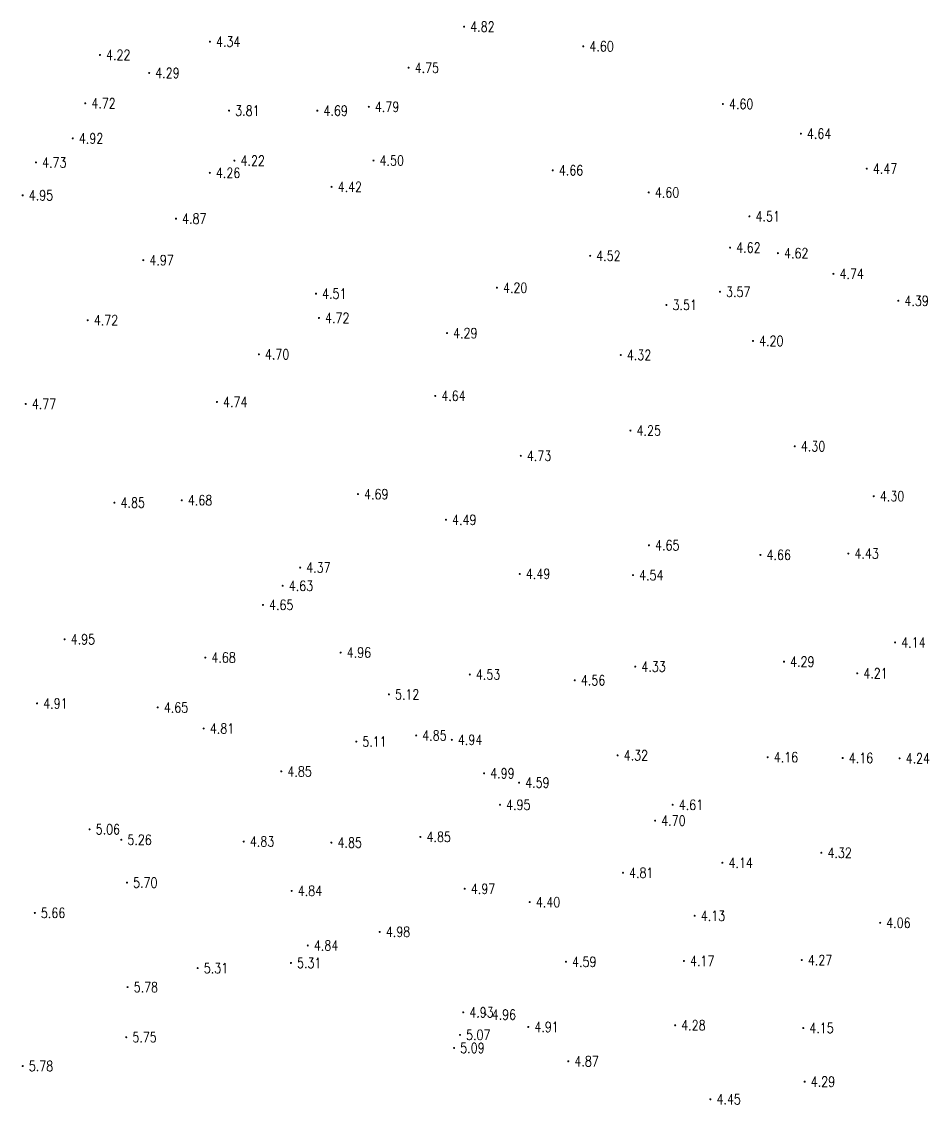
# Model space of a CAD drawing. Extents: x 476861 to 479475, y 2367369 to 2370541.
# Drawn here: x 478119 to 478208.4, y 2369030.4 to 2369137 of the extents above; entities that cross this region are included whole.
import ezdxf
from ezdxf.enums import TextEntityAlignment as Align

# ---------------------------------------------------------------- set-up
doc = ezdxf.new("R2010")
doc.units = 0
doc.header["$LTSCALE"] = 0.5
doc.layers.get('0').update_dxf_attribs({"linetype": 'CONTINUOUS'})
doc.layers.add('GCD', color=1, linetype='CONTINUOUS')
doc.styles.add('HZ', font='rs.shx', dxfattribs={"width": 0.8, "bigfont": 'hztxt.shx'})

# ---------------------------------------------------------------- blocks, each defined once
blk = doc.blocks.new('GC200')
at = {"linetype": 'Continuous', "const_width": 0.2, "flags": 128}
blk.add_lwpolyline([(-0.1, 0, 1), (0.1, 0, 1)], format="xyb", close=True, dxfattribs=at)

msp = doc.modelspace()

# ---------------------------------------------------------------- block references
at = {"layer": 'GCD', "linetype": 'Continuous'}
ref = msp.add_blockref('GC200', (478162.583, 2369136.457, 4.823), dxfattribs=dict(at, xscale=0.5, yscale=0.5, zscale=0.5))
ref.add_attrib('height', '4.82', dxfattribs={"linetype": 'Continuous', "height": 1, "style": 'HZ', "width": 0.8}).set_placement((478163.183, 2369136.457, 4.823), align=Align.MIDDLE_LEFT)
ref = msp.add_blockref('GC200', (478137.566, 2369134.98, 4.342), dxfattribs=dict(at, xscale=0.5, yscale=0.5, zscale=0.5))
ref.add_attrib('height', '4.34', dxfattribs={"linetype": 'Continuous', "height": 1, "style": 'HZ', "width": 0.8}).set_placement((478138.166, 2369134.98, 4.342), align=Align.MIDDLE_LEFT)
ref = msp.add_blockref('GC200', (478126.746, 2369133.681, 4.22), dxfattribs=dict(at, xscale=0.5, yscale=0.5, zscale=0.5))
ref.add_attrib('height', '4.22', dxfattribs={"linetype": 'Continuous', "height": 1, "style": 'HZ', "width": 0.8}).set_placement((478127.346, 2369133.681, 4.22), align=Align.MIDDLE_LEFT)
ref = msp.add_blockref('GC200', (478174.304, 2369134.528, 4.603), dxfattribs=dict(at, xscale=0.5, yscale=0.5, zscale=0.5))
ref.add_attrib('height', '4.60', dxfattribs={"linetype": 'Continuous', "height": 1, "style": 'HZ', "width": 0.8}).set_placement((478174.904, 2369134.528, 4.603), align=Align.MIDDLE_LEFT)
ref = msp.add_blockref('GC200', (478131.59, 2369131.908, 4.292), dxfattribs=dict(at, xscale=0.5, yscale=0.5, zscale=0.5))
ref.add_attrib('height', '4.29', dxfattribs={"linetype": 'Continuous', "height": 1, "style": 'HZ', "width": 0.8}).set_placement((478132.19, 2369131.908, 4.292), align=Align.MIDDLE_LEFT)
ref = msp.add_blockref('GC200', (478157.111, 2369132.418, 4.753), dxfattribs=dict(at, xscale=0.5, yscale=0.5, zscale=0.5))
ref.add_attrib('height', '4.75', dxfattribs={"linetype": 'Continuous', "height": 1, "style": 'HZ', "width": 0.8}).set_placement((478157.711, 2369132.418, 4.753), align=Align.MIDDLE_LEFT)
ref = msp.add_blockref('GC200', (478125.298, 2369128.919, 4.723), dxfattribs=dict(at, xscale=0.5, yscale=0.5, zscale=0.5))
ref.add_attrib('height', '4.72', dxfattribs={"linetype": 'Continuous', "height": 1, "style": 'HZ', "width": 0.8}).set_placement((478125.898, 2369128.919, 4.723), align=Align.MIDDLE_LEFT)
ref = msp.add_blockref('GC200', (478153.204, 2369128.574, 4.791), dxfattribs=dict(at, xscale=0.5, yscale=0.5, zscale=0.5))
ref.add_attrib('height', '4.79', dxfattribs={"linetype": 'Continuous', "height": 1, "style": 'HZ', "width": 0.8}).set_placement((478153.804, 2369128.574, 4.791), align=Align.MIDDLE_LEFT)
ref = msp.add_blockref('GC200', (478188.041, 2369128.85, 4.599), dxfattribs=dict(at, xscale=0.5, yscale=0.5, zscale=0.5))
ref.add_attrib('height', '4.60', dxfattribs={"linetype": 'Continuous', "height": 1, "style": 'HZ', "width": 0.8}).set_placement((478188.641, 2369128.85, 4.599), align=Align.MIDDLE_LEFT)
ref = msp.add_blockref('GC200', (478139.452, 2369128.198, 3.81), dxfattribs=dict(at, xscale=0.5, yscale=0.5, zscale=0.5))
ref.add_attrib('height', '3.81', dxfattribs={"linetype": 'Continuous', "height": 1, "style": 'HZ', "width": 0.8}).set_placement((478140.052, 2369128.198, 3.81), align=Align.MIDDLE_LEFT)
ref = msp.add_blockref('GC200', (478148.14, 2369128.193, 4.69), dxfattribs=dict(at, xscale=0.5, yscale=0.5, zscale=0.5))
ref.add_attrib('height', '4.69', dxfattribs={"linetype": 'Continuous', "height": 1, "style": 'HZ', "width": 0.8}).set_placement((478148.74, 2369128.193, 4.69), align=Align.MIDDLE_LEFT)
ref = msp.add_blockref('GC200', (478124.076, 2369125.462, 4.92), dxfattribs=dict(at, xscale=0.5, yscale=0.5, zscale=0.5))
ref.add_attrib('height', '4.92', dxfattribs={"linetype": 'Continuous', "height": 1, "style": 'HZ', "width": 0.8}).set_placement((478124.676, 2369125.462, 4.92), align=Align.MIDDLE_LEFT)
ref = msp.add_blockref('GC200', (478195.712, 2369125.929, 4.64), dxfattribs=dict(at, xscale=0.5, yscale=0.5, zscale=0.5))
ref.add_attrib('height', '4.64', dxfattribs={"linetype": 'Continuous', "height": 1, "style": 'HZ', "width": 0.8}).set_placement((478196.312, 2369125.929, 4.64), align=Align.MIDDLE_LEFT)
ref = msp.add_blockref('GC200', (478120.452, 2369123.095, 4.731), dxfattribs=dict(at, xscale=0.5, yscale=0.5, zscale=0.5))
ref.add_attrib('height', '4.73', dxfattribs={"linetype": 'Continuous', "height": 1, "style": 'HZ', "width": 0.8}).set_placement((478121.052, 2369123.095, 4.731), align=Align.MIDDLE_LEFT)
ref = msp.add_blockref('GC200', (478139.978, 2369123.275, 4.222), dxfattribs=dict(at, xscale=0.5, yscale=0.5, zscale=0.5))
ref.add_attrib('height', '4.22', dxfattribs={"linetype": 'Continuous', "height": 1, "style": 'HZ', "width": 0.8}).set_placement((478140.578, 2369123.275, 4.222), align=Align.MIDDLE_LEFT)
ref = msp.add_blockref('GC200', (478153.662, 2369123.285, 4.5), dxfattribs=dict(at, xscale=0.5, yscale=0.5, zscale=0.5))
ref.add_attrib('height', '4.50', dxfattribs={"linetype": 'Continuous', "height": 1, "style": 'HZ', "width": 0.8}).set_placement((478154.262, 2369123.285, 4.5), align=Align.MIDDLE_LEFT)
ref = msp.add_blockref('GC200', (478137.559, 2369122.073, 4.256), dxfattribs=dict(at, xscale=0.5, yscale=0.5, zscale=0.5))
ref.add_attrib('height', '4.26', dxfattribs={"linetype": 'Continuous', "height": 1, "style": 'HZ', "width": 0.8}).set_placement((478138.159, 2369122.073, 4.256), align=Align.MIDDLE_LEFT)
ref = msp.add_blockref('GC200', (478171.298, 2369122.319, 4.657), dxfattribs=dict(at, xscale=0.5, yscale=0.5, zscale=0.5))
ref.add_attrib('height', '4.66', dxfattribs={"linetype": 'Continuous', "height": 1, "style": 'HZ', "width": 0.8}).set_placement((478171.898, 2369122.319, 4.657), align=Align.MIDDLE_LEFT)
ref = msp.add_blockref('GC200', (478202.204, 2369122.478, 4.465), dxfattribs=dict(at, xscale=0.5, yscale=0.5, zscale=0.5))
ref.add_attrib('height', '4.47', dxfattribs={"linetype": 'Continuous', "height": 1, "style": 'HZ', "width": 0.8}).set_placement((478202.804, 2369122.478, 4.465), align=Align.MIDDLE_LEFT)
ref = msp.add_blockref('GC200', (478119.145, 2369119.857, 4.95), dxfattribs=dict(at, xscale=0.5, yscale=0.5, zscale=0.5))
ref.add_attrib('height', '4.95', dxfattribs={"linetype": 'Continuous', "height": 1, "style": 'HZ', "width": 0.8}).set_placement((478119.745, 2369119.857, 4.95), align=Align.MIDDLE_LEFT)
ref = msp.add_blockref('GC200', (478149.535, 2369120.693, 4.42), dxfattribs=dict(at, xscale=0.5, yscale=0.5, zscale=0.5))
ref.add_attrib('height', '4.42', dxfattribs={"linetype": 'Continuous', "height": 1, "style": 'HZ', "width": 0.8}).set_placement((478150.135, 2369120.693, 4.42), align=Align.MIDDLE_LEFT)
ref = msp.add_blockref('GC200', (478180.748, 2369120.139, 4.599), dxfattribs=dict(at, xscale=0.5, yscale=0.5, zscale=0.5))
ref.add_attrib('height', '4.60', dxfattribs={"linetype": 'Continuous', "height": 1, "style": 'HZ', "width": 0.8}).set_placement((478181.348, 2369120.139, 4.599), align=Align.MIDDLE_LEFT)
ref = msp.add_blockref('GC200', (478190.658, 2369117.783, 4.511), dxfattribs=dict(at, xscale=0.5, yscale=0.5, zscale=0.5))
ref.add_attrib('height', '4.51', dxfattribs={"linetype": 'Continuous', "height": 1, "style": 'HZ', "width": 0.8}).set_placement((478191.258, 2369117.783, 4.511), align=Align.MIDDLE_LEFT)
ref = msp.add_blockref('GC200', (478134.23, 2369117.561, 4.874), dxfattribs=dict(at, xscale=0.5, yscale=0.5, zscale=0.5))
ref.add_attrib('height', '4.87', dxfattribs={"linetype": 'Continuous', "height": 1, "style": 'HZ', "width": 0.8}).set_placement((478134.83, 2369117.561, 4.874), align=Align.MIDDLE_LEFT)
ref = msp.add_blockref('GC200', (478188.752, 2369114.711, 4.619), dxfattribs=dict(at, xscale=0.5, yscale=0.5, zscale=0.5))
ref.add_attrib('height', '4.62', dxfattribs={"linetype": 'Continuous', "height": 1, "style": 'HZ', "width": 0.8}).set_placement((478189.352, 2369114.711, 4.619), align=Align.MIDDLE_LEFT)
ref = msp.add_blockref('GC200', (478131.009, 2369113.474, 4.972), dxfattribs=dict(at, xscale=0.5, yscale=0.5, zscale=0.5))
ref.add_attrib('height', '4.97', dxfattribs={"linetype": 'Continuous', "height": 1, "style": 'HZ', "width": 0.8}).set_placement((478131.609, 2369113.474, 4.972), align=Align.MIDDLE_LEFT)
ref = msp.add_blockref('GC200', (478174.982, 2369113.904, 4.519), dxfattribs=dict(at, xscale=0.5, yscale=0.5, zscale=0.5))
ref.add_attrib('height', '4.52', dxfattribs={"linetype": 'Continuous', "height": 1, "style": 'HZ', "width": 0.8}).set_placement((478175.582, 2369113.904, 4.519), align=Align.MIDDLE_LEFT)
ref = msp.add_blockref('GC200', (478193.455, 2369114.164, 4.615), dxfattribs=dict(at, xscale=0.5, yscale=0.5, zscale=0.5))
ref.add_attrib('height', '4.62', dxfattribs={"linetype": 'Continuous', "height": 1, "style": 'HZ', "width": 0.8}).set_placement((478194.055, 2369114.164, 4.615), align=Align.MIDDLE_LEFT)
ref = msp.add_blockref('GC200', (478198.918, 2369112.129, 4.74), dxfattribs=dict(at, xscale=0.5, yscale=0.5, zscale=0.5))
ref.add_attrib('height', '4.74', dxfattribs={"linetype": 'Continuous', "height": 1, "style": 'HZ', "width": 0.8}).set_placement((478199.518, 2369112.129, 4.74), align=Align.MIDDLE_LEFT)
ref = msp.add_blockref('GC200', (478165.803, 2369110.758, 4.201), dxfattribs=dict(at, xscale=0.5, yscale=0.5, zscale=0.5))
ref.add_attrib('height', '4.20', dxfattribs={"linetype": 'Continuous', "height": 1, "style": 'HZ', "width": 0.8}).set_placement((478166.403, 2369110.758, 4.201), align=Align.MIDDLE_LEFT)
ref = msp.add_blockref('GC200', (478187.75, 2369110.358, 3.569), dxfattribs=dict(at, xscale=0.5, yscale=0.5, zscale=0.5))
ref.add_attrib('height', '3.57', dxfattribs={"linetype": 'Continuous', "height": 1, "style": 'HZ', "width": 0.8}).set_placement((478188.35, 2369110.358, 3.569), align=Align.MIDDLE_LEFT)
ref = msp.add_blockref('GC200', (478148.009, 2369110.178, 4.507), dxfattribs=dict(at, xscale=0.5, yscale=0.5, zscale=0.5))
ref.add_attrib('height', '4.51', dxfattribs={"linetype": 'Continuous', "height": 1, "style": 'HZ', "width": 0.8}).set_placement((478148.609, 2369110.178, 4.507), align=Align.MIDDLE_LEFT)
ref = msp.add_blockref('GC200', (478205.298, 2369109.474, 4.385), dxfattribs=dict(at, xscale=0.5, yscale=0.5, zscale=0.5))
ref.add_attrib('height', '4.39', dxfattribs={"linetype": 'Continuous', "height": 1, "style": 'HZ', "width": 0.8}).set_placement((478205.898, 2369109.474, 4.385), align=Align.MIDDLE_LEFT)
ref = msp.add_blockref('GC200', (478182.491, 2369109.068, 3.514), dxfattribs=dict(at, xscale=0.5, yscale=0.5, zscale=0.5))
ref.add_attrib('height', '3.51', dxfattribs={"linetype": 'Continuous', "height": 1, "style": 'HZ', "width": 0.8}).set_placement((478183.091, 2369109.068, 3.514), align=Align.MIDDLE_LEFT)
ref = msp.add_blockref('GC200', (478125.544, 2369107.56, 4.724), dxfattribs=dict(at, xscale=0.5, yscale=0.5, zscale=0.5))
ref.add_attrib('height', '4.72', dxfattribs={"linetype": 'Continuous', "height": 1, "style": 'HZ', "width": 0.8}).set_placement((478126.144, 2369107.56, 4.724), align=Align.MIDDLE_LEFT)
ref = msp.add_blockref('GC200', (478148.297, 2369107.783, 4.721), dxfattribs=dict(at, xscale=0.5, yscale=0.5, zscale=0.5))
ref.add_attrib('height', '4.72', dxfattribs={"linetype": 'Continuous', "height": 1, "style": 'HZ', "width": 0.8}).set_placement((478148.897, 2369107.783, 4.721), align=Align.MIDDLE_LEFT)
ref = msp.add_blockref('GC200', (478160.898, 2369106.293, 4.287), dxfattribs=dict(at, xscale=0.5, yscale=0.5, zscale=0.5))
ref.add_attrib('height', '4.29', dxfattribs={"linetype": 'Continuous', "height": 1, "style": 'HZ', "width": 0.8}).set_placement((478161.498, 2369106.293, 4.287), align=Align.MIDDLE_LEFT)
ref = msp.add_blockref('GC200', (478191.005, 2369105.522, 4.196), dxfattribs=dict(at, xscale=0.5, yscale=0.5, zscale=0.5))
ref.add_attrib('height', '4.20', dxfattribs={"linetype": 'Continuous', "height": 1, "style": 'HZ', "width": 0.8}).set_placement((478191.605, 2369105.522, 4.196), align=Align.MIDDLE_LEFT)
ref = msp.add_blockref('GC200', (478142.383, 2369104.203, 4.696), dxfattribs=dict(at, xscale=0.5, yscale=0.5, zscale=0.5))
ref.add_attrib('height', '4.70', dxfattribs={"linetype": 'Continuous', "height": 1, "style": 'HZ', "width": 0.8}).set_placement((478142.983, 2369104.203, 4.696), align=Align.MIDDLE_LEFT)
ref = msp.add_blockref('GC200', (478177.995, 2369104.139, 4.319), dxfattribs=dict(at, xscale=0.5, yscale=0.5, zscale=0.5))
ref.add_attrib('height', '4.32', dxfattribs={"linetype": 'Continuous', "height": 1, "style": 'HZ', "width": 0.8}).set_placement((478178.595, 2369104.139, 4.319), align=Align.MIDDLE_LEFT)
ref = msp.add_blockref('GC200', (478159.734, 2369100.112, 4.635), dxfattribs=dict(at, xscale=0.5, yscale=0.5, zscale=0.5))
ref.add_attrib('height', '4.64', dxfattribs={"linetype": 'Continuous', "height": 1, "style": 'HZ', "width": 0.8}).set_placement((478160.334, 2369100.112, 4.635), align=Align.MIDDLE_LEFT)
ref = msp.add_blockref('GC200', (478119.445, 2369099.317, 4.772), dxfattribs=dict(at, xscale=0.5, yscale=0.5, zscale=0.5))
ref.add_attrib('height', '4.77', dxfattribs={"linetype": 'Continuous', "height": 1, "style": 'HZ', "width": 0.8}).set_placement((478120.045, 2369099.317, 4.772), align=Align.MIDDLE_LEFT)
ref = msp.add_blockref('GC200', (478138.26, 2369099.512, 4.74), dxfattribs=dict(at, xscale=0.5, yscale=0.5, zscale=0.5))
ref.add_attrib('height', '4.74', dxfattribs={"linetype": 'Continuous', "height": 1, "style": 'HZ', "width": 0.8}).set_placement((478138.86, 2369099.512, 4.74), align=Align.MIDDLE_LEFT)
ref = msp.add_blockref('GC200', (478178.948, 2369096.699, 4.25), dxfattribs=dict(at, xscale=0.5, yscale=0.5, zscale=0.5))
ref.add_attrib('height', '4.25', dxfattribs={"linetype": 'Continuous', "height": 1, "style": 'HZ', "width": 0.8}).set_placement((478179.548, 2369096.699, 4.25), align=Align.MIDDLE_LEFT)
ref = msp.add_blockref('GC200', (478195.114, 2369095.148, 4.3), dxfattribs=dict(at, xscale=0.5, yscale=0.5, zscale=0.5))
ref.add_attrib('height', '4.30', dxfattribs={"linetype": 'Continuous', "height": 1, "style": 'HZ', "width": 0.8}).set_placement((478195.714, 2369095.148, 4.3), align=Align.MIDDLE_LEFT)
ref = msp.add_blockref('GC200', (478168.158, 2369094.211, 4.731), dxfattribs=dict(at, xscale=0.5, yscale=0.5, zscale=0.5))
ref.add_attrib('height', '4.73', dxfattribs={"linetype": 'Continuous', "height": 1, "style": 'HZ', "width": 0.8}).set_placement((478168.758, 2369094.211, 4.731), align=Align.MIDDLE_LEFT)
ref = msp.add_blockref('GC200', (478152.131, 2369090.438, 4.69), dxfattribs=dict(at, xscale=0.5, yscale=0.5, zscale=0.5))
ref.add_attrib('height', '4.69', dxfattribs={"linetype": 'Continuous', "height": 1, "style": 'HZ', "width": 0.8}).set_placement((478152.731, 2369090.438, 4.69), align=Align.MIDDLE_LEFT)
ref = msp.add_blockref('GC200', (478202.888, 2369090.234, 4.295), dxfattribs=dict(at, xscale=0.5, yscale=0.5, zscale=0.5))
ref.add_attrib('height', '4.30', dxfattribs={"linetype": 'Continuous', "height": 1, "style": 'HZ', "width": 0.8}).set_placement((478203.488, 2369090.234, 4.295), align=Align.MIDDLE_LEFT)
ref = msp.add_blockref('GC200', (478128.172, 2369089.596, 4.849), dxfattribs=dict(at, xscale=0.5, yscale=0.5, zscale=0.5))
ref.add_attrib('height', '4.85', dxfattribs={"linetype": 'Continuous', "height": 1, "style": 'HZ', "width": 0.8}).set_placement((478128.772, 2369089.596, 4.849), align=Align.MIDDLE_LEFT)
ref = msp.add_blockref('GC200', (478134.798, 2369089.836, 4.681), dxfattribs=dict(at, xscale=0.5, yscale=0.5, zscale=0.5))
ref.add_attrib('height', '4.68', dxfattribs={"linetype": 'Continuous', "height": 1, "style": 'HZ', "width": 0.8}).set_placement((478135.398, 2369089.836, 4.681), align=Align.MIDDLE_LEFT)
ref = msp.add_blockref('GC200', (478160.79, 2369087.914, 4.491), dxfattribs=dict(at, xscale=0.5, yscale=0.5, zscale=0.5))
ref.add_attrib('height', '4.49', dxfattribs={"linetype": 'Continuous', "height": 1, "style": 'HZ', "width": 0.8}).set_placement((478161.39, 2369087.914, 4.491), align=Align.MIDDLE_LEFT)
ref = msp.add_blockref('GC200', (478180.766, 2369085.401, 4.645), dxfattribs=dict(at, xscale=0.5, yscale=0.5, zscale=0.5))
ref.add_attrib('height', '4.65', dxfattribs={"linetype": 'Continuous', "height": 1, "style": 'HZ', "width": 0.8}).set_placement((478181.366, 2369085.401, 4.645), align=Align.MIDDLE_LEFT)
ref = msp.add_blockref('GC200', (478191.736, 2369084.459, 4.664), dxfattribs=dict(at, xscale=0.5, yscale=0.5, zscale=0.5))
ref.add_attrib('height', '4.66', dxfattribs={"linetype": 'Continuous', "height": 1, "style": 'HZ', "width": 0.8}).set_placement((478192.336, 2369084.459, 4.664), align=Align.MIDDLE_LEFT)
ref = msp.add_blockref('GC200', (478200.385, 2369084.587, 4.434), dxfattribs=dict(at, xscale=0.5, yscale=0.5, zscale=0.5))
ref.add_attrib('height', '4.43', dxfattribs={"linetype": 'Continuous', "height": 1, "style": 'HZ', "width": 0.8}).set_placement((478200.985, 2369084.587, 4.434), align=Align.MIDDLE_LEFT)
ref = msp.add_blockref('GC200', (478146.448, 2369083.207, 4.368), dxfattribs=dict(at, xscale=0.5, yscale=0.5, zscale=0.5))
ref.add_attrib('height', '4.37', dxfattribs={"linetype": 'Continuous', "height": 1, "style": 'HZ', "width": 0.8}).set_placement((478147.048, 2369083.207, 4.368), align=Align.MIDDLE_LEFT)
ref = msp.add_blockref('GC200', (478168.06, 2369082.583, 4.488), dxfattribs=dict(at, xscale=0.5, yscale=0.5, zscale=0.5))
ref.add_attrib('height', '4.49', dxfattribs={"linetype": 'Continuous', "height": 1, "style": 'HZ', "width": 0.8}).set_placement((478168.66, 2369082.583, 4.488), align=Align.MIDDLE_LEFT)
ref = msp.add_blockref('GC200', (478179.197, 2369082.464, 4.536), dxfattribs=dict(at, xscale=0.5, yscale=0.5, zscale=0.5))
ref.add_attrib('height', '4.54', dxfattribs={"linetype": 'Continuous', "height": 1, "style": 'HZ', "width": 0.8}).set_placement((478179.797, 2369082.464, 4.536), align=Align.MIDDLE_LEFT)
ref = msp.add_blockref('GC200', (478144.729, 2369081.413, 4.632), dxfattribs=dict(at, xscale=0.5, yscale=0.5, zscale=0.5))
ref.add_attrib('height', '4.63', dxfattribs={"linetype": 'Continuous', "height": 1, "style": 'HZ', "width": 0.8}).set_placement((478145.329, 2369081.413, 4.632), align=Align.MIDDLE_LEFT)
ref = msp.add_blockref('GC200', (478142.781, 2369079.535, 4.649), dxfattribs=dict(at, xscale=0.5, yscale=0.5, zscale=0.5))
ref.add_attrib('height', '4.65', dxfattribs={"linetype": 'Continuous', "height": 1, "style": 'HZ', "width": 0.8}).set_placement((478143.381, 2369079.535, 4.649), align=Align.MIDDLE_LEFT)
ref = msp.add_blockref('GC200', (478123.267, 2369076.149, 4.945), dxfattribs=dict(at, xscale=0.5, yscale=0.5, zscale=0.5))
ref.add_attrib('height', '4.95', dxfattribs={"linetype": 'Continuous', "height": 1, "style": 'HZ', "width": 0.8}).set_placement((478123.867, 2369076.149, 4.945), align=Align.MIDDLE_LEFT)
ref = msp.add_blockref('GC200', (478204.988, 2369075.834, 4.141), dxfattribs=dict(at, xscale=0.5, yscale=0.5, zscale=0.5))
ref.add_attrib('height', '4.14', dxfattribs={"linetype": 'Continuous', "height": 1, "style": 'HZ', "width": 0.8}).set_placement((478205.588, 2369075.834, 4.141), align=Align.MIDDLE_LEFT)
ref = msp.add_blockref('GC200', (478137.109, 2369074.348, 4.679), dxfattribs=dict(at, xscale=0.5, yscale=0.5, zscale=0.5))
ref.add_attrib('height', '4.68', dxfattribs={"linetype": 'Continuous', "height": 1, "style": 'HZ', "width": 0.8}).set_placement((478137.709, 2369074.348, 4.679), align=Align.MIDDLE_LEFT)
ref = msp.add_blockref('GC200', (478150.425, 2369074.84, 4.962), dxfattribs=dict(at, xscale=0.5, yscale=0.5, zscale=0.5))
ref.add_attrib('height', '4.96', dxfattribs={"linetype": 'Continuous', "height": 1, "style": 'HZ', "width": 0.8}).set_placement((478151.025, 2369074.84, 4.962), align=Align.MIDDLE_LEFT)
ref = msp.add_blockref('GC200', (478179.418, 2369073.452, 4.33), dxfattribs=dict(at, xscale=0.5, yscale=0.5, zscale=0.5))
ref.add_attrib('height', '4.33', dxfattribs={"linetype": 'Continuous', "height": 1, "style": 'HZ', "width": 0.8}).set_placement((478180.018, 2369073.452, 4.33), align=Align.MIDDLE_LEFT)
ref = msp.add_blockref('GC200', (478194.055, 2369073.94, 4.286), dxfattribs=dict(at, xscale=0.5, yscale=0.5, zscale=0.5))
ref.add_attrib('height', '4.29', dxfattribs={"linetype": 'Continuous', "height": 1, "style": 'HZ', "width": 0.8}).set_placement((478194.655, 2369073.94, 4.286), align=Align.MIDDLE_LEFT)
ref = msp.add_blockref('GC200', (478163.143, 2369072.679, 4.53), dxfattribs=dict(at, xscale=0.5, yscale=0.5, zscale=0.5))
ref.add_attrib('height', '4.53', dxfattribs={"linetype": 'Continuous', "height": 1, "style": 'HZ', "width": 0.8}).set_placement((478163.743, 2369072.679, 4.53), align=Align.MIDDLE_LEFT)
ref = msp.add_blockref('GC200', (478173.47, 2369072.111, 4.56), dxfattribs=dict(at, xscale=0.5, yscale=0.5, zscale=0.5))
ref.add_attrib('height', '4.56', dxfattribs={"linetype": 'Continuous', "height": 1, "style": 'HZ', "width": 0.8}).set_placement((478174.07, 2369072.111, 4.56), align=Align.MIDDLE_LEFT)
ref = msp.add_blockref('GC200', (478201.259, 2369072.797, 4.208), dxfattribs=dict(at, xscale=0.5, yscale=0.5, zscale=0.5))
ref.add_attrib('height', '4.21', dxfattribs={"linetype": 'Continuous', "height": 1, "style": 'HZ', "width": 0.8}).set_placement((478201.859, 2369072.797, 4.208), align=Align.MIDDLE_LEFT)
ref = msp.add_blockref('GC200', (478120.563, 2369069.832, 4.91), dxfattribs=dict(at, xscale=0.5, yscale=0.5, zscale=0.5))
ref.add_attrib('height', '4.91', dxfattribs={"linetype": 'Continuous', "height": 1, "style": 'HZ', "width": 0.8}).set_placement((478121.163, 2369069.832, 4.91), align=Align.MIDDLE_LEFT)
ref = msp.add_blockref('GC200', (478155.178, 2369070.719, 5.123), dxfattribs=dict(at, xscale=0.5, yscale=0.5, zscale=0.5))
ref.add_attrib('height', '5.12', dxfattribs={"linetype": 'Continuous', "height": 1, "style": 'HZ', "width": 0.8}).set_placement((478155.778, 2369070.719, 5.123), align=Align.MIDDLE_LEFT)
ref = msp.add_blockref('GC200', (478132.431, 2369069.439, 4.645), dxfattribs=dict(at, xscale=0.5, yscale=0.5, zscale=0.5))
ref.add_attrib('height', '4.65', dxfattribs={"linetype": 'Continuous', "height": 1, "style": 'HZ', "width": 0.8}).set_placement((478133.031, 2369069.439, 4.645), align=Align.MIDDLE_LEFT)
ref = msp.add_blockref('GC200', (478136.959, 2369067.363, 4.805), dxfattribs=dict(at, xscale=0.5, yscale=0.5, zscale=0.5))
ref.add_attrib('height', '4.81', dxfattribs={"linetype": 'Continuous', "height": 1, "style": 'HZ', "width": 0.8}).set_placement((478137.559, 2369067.363, 4.805), align=Align.MIDDLE_LEFT)
ref = msp.add_blockref('GC200', (478157.862, 2369066.677, 4.846), dxfattribs=dict(at, xscale=0.5, yscale=0.5, zscale=0.5))
ref.add_attrib('height', '4.85', dxfattribs={"linetype": 'Continuous', "height": 1, "style": 'HZ', "width": 0.8}).set_placement((478158.462, 2369066.677, 4.846), align=Align.MIDDLE_LEFT)
ref = msp.add_blockref('GC200', (478151.966, 2369066.077, 5.111), dxfattribs=dict(at, xscale=0.5, yscale=0.5, zscale=0.5))
ref.add_attrib('height', '5.11', dxfattribs={"linetype": 'Continuous', "height": 1, "style": 'HZ', "width": 0.8}).set_placement((478152.566, 2369066.077, 5.111), align=Align.MIDDLE_LEFT)
ref = msp.add_blockref('GC200', (478161.371, 2369066.247, 4.935), dxfattribs=dict(at, xscale=0.5, yscale=0.5, zscale=0.5))
ref.add_attrib('height', '4.94', dxfattribs={"linetype": 'Continuous', "height": 1, "style": 'HZ', "width": 0.8}).set_placement((478161.971, 2369066.247, 4.935), align=Align.MIDDLE_LEFT)
ref = msp.add_blockref('GC200', (478177.681, 2369064.721, 4.317), dxfattribs=dict(at, xscale=0.5, yscale=0.5, zscale=0.5))
ref.add_attrib('height', '4.32', dxfattribs={"linetype": 'Continuous', "height": 1, "style": 'HZ', "width": 0.8}).set_placement((478178.281, 2369064.721, 4.317), align=Align.MIDDLE_LEFT)
ref = msp.add_blockref('GC200', (478192.447, 2369064.54, 4.161), dxfattribs=dict(at, xscale=0.5, yscale=0.5, zscale=0.5))
ref.add_attrib('height', '4.16', dxfattribs={"linetype": 'Continuous', "height": 1, "style": 'HZ', "width": 0.8}).set_placement((478193.047, 2369064.54, 4.161), align=Align.MIDDLE_LEFT)
ref = msp.add_blockref('GC200', (478199.828, 2369064.458, 4.162), dxfattribs=dict(at, xscale=0.5, yscale=0.5, zscale=0.5))
ref.add_attrib('height', '4.16', dxfattribs={"linetype": 'Continuous', "height": 1, "style": 'HZ', "width": 0.8}).set_placement((478200.428, 2369064.458, 4.162), align=Align.MIDDLE_LEFT)
ref = msp.add_blockref('GC200', (478205.423, 2369064.424, 4.237), dxfattribs=dict(at, xscale=0.5, yscale=0.5, zscale=0.5))
ref.add_attrib('height', '4.24', dxfattribs={"linetype": 'Continuous', "height": 1, "style": 'HZ', "width": 0.8}).set_placement((478206.023, 2369064.424, 4.237), align=Align.MIDDLE_LEFT)
ref = msp.add_blockref('GC200', (478144.588, 2369063.138, 4.849), dxfattribs=dict(at, xscale=0.5, yscale=0.5, zscale=0.5))
ref.add_attrib('height', '4.85', dxfattribs={"linetype": 'Continuous', "height": 1, "style": 'HZ', "width": 0.8}).set_placement((478145.188, 2369063.138, 4.849), align=Align.MIDDLE_LEFT)
ref = msp.add_blockref('GC200', (478164.545, 2369062.952, 4.993), dxfattribs=dict(at, xscale=0.5, yscale=0.5, zscale=0.5))
ref.add_attrib('height', '4.99', dxfattribs={"linetype": 'Continuous', "height": 1, "style": 'HZ', "width": 0.8}).set_placement((478165.145, 2369062.952, 4.993), align=Align.MIDDLE_LEFT)
ref = msp.add_blockref('GC200', (478167.988, 2369062.029, 4.592), dxfattribs=dict(at, xscale=0.5, yscale=0.5, zscale=0.5))
ref.add_attrib('height', '4.59', dxfattribs={"linetype": 'Continuous', "height": 1, "style": 'HZ', "width": 0.8}).set_placement((478168.588, 2369062.029, 4.592), align=Align.MIDDLE_LEFT)
ref = msp.add_blockref('GC200', (478166.112, 2369059.853, 4.947), dxfattribs=dict(at, xscale=0.5, yscale=0.5, zscale=0.5))
ref.add_attrib('height', '4.95', dxfattribs={"linetype": 'Continuous', "height": 1, "style": 'HZ', "width": 0.8}).set_placement((478166.712, 2369059.853, 4.947), align=Align.MIDDLE_LEFT)
ref = msp.add_blockref('GC200', (478183.1, 2369059.852, 4.606), dxfattribs=dict(at, xscale=0.5, yscale=0.5, zscale=0.5))
ref.add_attrib('height', '4.61', dxfattribs={"linetype": 'Continuous', "height": 1, "style": 'HZ', "width": 0.8}).set_placement((478183.7, 2369059.852, 4.606), align=Align.MIDDLE_LEFT)
ref = msp.add_blockref('GC200', (478181.374, 2369058.286, 4.702), dxfattribs=dict(at, xscale=0.5, yscale=0.5, zscale=0.5))
ref.add_attrib('height', '4.70', dxfattribs={"linetype": 'Continuous', "height": 1, "style": 'HZ', "width": 0.8}).set_placement((478181.974, 2369058.286, 4.702), align=Align.MIDDLE_LEFT)
ref = msp.add_blockref('GC200', (478125.724, 2369057.434, 5.059), dxfattribs=dict(at, xscale=0.5, yscale=0.5, zscale=0.5))
ref.add_attrib('height', '5.06', dxfattribs={"linetype": 'Continuous', "height": 1, "style": 'HZ', "width": 0.8}).set_placement((478126.324, 2369057.434, 5.059), align=Align.MIDDLE_LEFT)
ref = msp.add_blockref('GC200', (478128.843, 2369056.408, 5.262), dxfattribs=dict(at, xscale=0.5, yscale=0.5, zscale=0.5))
ref.add_attrib('height', '5.26', dxfattribs={"linetype": 'Continuous', "height": 1, "style": 'HZ', "width": 0.8}).set_placement((478129.443, 2369056.408, 5.262), align=Align.MIDDLE_LEFT)
ref = msp.add_blockref('GC200', (478140.898, 2369056.235, 4.827), dxfattribs=dict(at, xscale=0.5, yscale=0.5, zscale=0.5))
ref.add_attrib('height', '4.83', dxfattribs={"linetype": 'Continuous', "height": 1, "style": 'HZ', "width": 0.8}).set_placement((478141.498, 2369056.235, 4.827), align=Align.MIDDLE_LEFT)
ref = msp.add_blockref('GC200', (478149.522, 2369056.128, 4.846), dxfattribs=dict(at, xscale=0.5, yscale=0.5, zscale=0.5))
ref.add_attrib('height', '4.85', dxfattribs={"linetype": 'Continuous', "height": 1, "style": 'HZ', "width": 0.8}).set_placement((478150.122, 2369056.128, 4.846), align=Align.MIDDLE_LEFT)
ref = msp.add_blockref('GC200', (478158.28, 2369056.693, 4.85), dxfattribs=dict(at, xscale=0.5, yscale=0.5, zscale=0.5))
ref.add_attrib('height', '4.85', dxfattribs={"linetype": 'Continuous', "height": 1, "style": 'HZ', "width": 0.8}).set_placement((478158.88, 2369056.693, 4.85), align=Align.MIDDLE_LEFT)
ref = msp.add_blockref('GC200', (478197.732, 2369055.125, 4.316), dxfattribs=dict(at, xscale=0.5, yscale=0.5, zscale=0.5))
ref.add_attrib('height', '4.32', dxfattribs={"linetype": 'Continuous', "height": 1, "style": 'HZ', "width": 0.8}).set_placement((478198.332, 2369055.125, 4.316), align=Align.MIDDLE_LEFT)
ref = msp.add_blockref('GC200', (478187.996, 2369054.142, 4.14), dxfattribs=dict(at, xscale=0.5, yscale=0.5, zscale=0.5))
ref.add_attrib('height', '4.14', dxfattribs={"linetype": 'Continuous', "height": 1, "style": 'HZ', "width": 0.8}).set_placement((478188.596, 2369054.142, 4.14), align=Align.MIDDLE_LEFT)
ref = msp.add_blockref('GC200', (478178.208, 2369053.154, 4.814), dxfattribs=dict(at, xscale=0.5, yscale=0.5, zscale=0.5))
ref.add_attrib('height', '4.81', dxfattribs={"linetype": 'Continuous', "height": 1, "style": 'HZ', "width": 0.8}).set_placement((478178.808, 2369053.154, 4.814), align=Align.MIDDLE_LEFT)
ref = msp.add_blockref('GC200', (478129.409, 2369052.191, 5.704), dxfattribs=dict(at, xscale=0.5, yscale=0.5, zscale=0.5))
ref.add_attrib('height', '5.70', dxfattribs={"linetype": 'Continuous', "height": 1, "style": 'HZ', "width": 0.8}).set_placement((478130.009, 2369052.191, 5.704), align=Align.MIDDLE_LEFT)
ref = msp.add_blockref('GC200', (478162.641, 2369051.581, 4.97), dxfattribs=dict(at, xscale=0.5, yscale=0.5, zscale=0.5))
ref.add_attrib('height', '4.97', dxfattribs={"linetype": 'Continuous', "height": 1, "style": 'HZ', "width": 0.8}).set_placement((478163.241, 2369051.581, 4.97), align=Align.MIDDLE_LEFT)
ref = msp.add_blockref('GC200', (478145.611, 2369051.377, 4.842), dxfattribs=dict(at, xscale=0.5, yscale=0.5, zscale=0.5))
ref.add_attrib('height', '4.84', dxfattribs={"linetype": 'Continuous', "height": 1, "style": 'HZ', "width": 0.8}).set_placement((478146.211, 2369051.377, 4.842), align=Align.MIDDLE_LEFT)
ref = msp.add_blockref('GC200', (478169.038, 2369050.269, 4.402), dxfattribs=dict(at, xscale=0.5, yscale=0.5, zscale=0.5))
ref.add_attrib('height', '4.40', dxfattribs={"linetype": 'Continuous', "height": 1, "style": 'HZ', "width": 0.8}).set_placement((478169.638, 2369050.269, 4.402), align=Align.MIDDLE_LEFT)
ref = msp.add_blockref('GC200', (478120.341, 2369049.209, 5.663), dxfattribs=dict(at, xscale=0.5, yscale=0.5, zscale=0.5))
ref.add_attrib('height', '5.66', dxfattribs={"linetype": 'Continuous', "height": 1, "style": 'HZ', "width": 0.8}).set_placement((478120.941, 2369049.209, 5.663), align=Align.MIDDLE_LEFT)
ref = msp.add_blockref('GC200', (478185.263, 2369048.923, 4.131), dxfattribs=dict(at, xscale=0.5, yscale=0.5, zscale=0.5))
ref.add_attrib('height', '4.13', dxfattribs={"linetype": 'Continuous', "height": 1, "style": 'HZ', "width": 0.8}).set_placement((478185.863, 2369048.923, 4.131), align=Align.MIDDLE_LEFT)
ref = msp.add_blockref('GC200', (478154.277, 2369047.34, 4.979), dxfattribs=dict(at, xscale=0.5, yscale=0.5, zscale=0.5))
ref.add_attrib('height', '4.98', dxfattribs={"linetype": 'Continuous', "height": 1, "style": 'HZ', "width": 0.8}).set_placement((478154.877, 2369047.34, 4.979), align=Align.MIDDLE_LEFT)
ref = msp.add_blockref('GC200', (478203.516, 2369048.233, 4.057), dxfattribs=dict(at, xscale=0.5, yscale=0.5, zscale=0.5))
ref.add_attrib('height', '4.06', dxfattribs={"linetype": 'Continuous', "height": 1, "style": 'HZ', "width": 0.8}).set_placement((478204.116, 2369048.233, 4.057), align=Align.MIDDLE_LEFT)
ref = msp.add_blockref('GC200', (478147.199, 2369045.999, 4.836), dxfattribs=dict(at, xscale=0.5, yscale=0.5, zscale=0.5))
ref.add_attrib('height', '4.84', dxfattribs={"linetype": 'Continuous', "height": 1, "style": 'HZ', "width": 0.8}).set_placement((478147.799, 2369045.999, 4.836), align=Align.MIDDLE_LEFT)
ref = msp.add_blockref('GC200', (478145.541, 2369044.278, 5.314), dxfattribs=dict(at, xscale=0.5, yscale=0.5, zscale=0.5))
ref.add_attrib('height', '5.31', dxfattribs={"linetype": 'Continuous', "height": 1, "style": 'HZ', "width": 0.8}).set_placement((478146.141, 2369044.278, 5.314), align=Align.MIDDLE_LEFT)
ref = msp.add_blockref('GC200', (478172.599, 2369044.396, 4.589), dxfattribs=dict(at, xscale=0.5, yscale=0.5, zscale=0.5))
ref.add_attrib('height', '4.59', dxfattribs={"linetype": 'Continuous', "height": 1, "style": 'HZ', "width": 0.8}).set_placement((478173.199, 2369044.396, 4.589), align=Align.MIDDLE_LEFT)
ref = msp.add_blockref('GC200', (478184.206, 2369044.479, 4.17), dxfattribs=dict(at, xscale=0.5, yscale=0.5, zscale=0.5))
ref.add_attrib('height', '4.17', dxfattribs={"linetype": 'Continuous', "height": 1, "style": 'HZ', "width": 0.8}).set_placement((478184.806, 2369044.479, 4.17), align=Align.MIDDLE_LEFT)
ref = msp.add_blockref('GC200', (478195.806, 2369044.562, 4.266), dxfattribs=dict(at, xscale=0.5, yscale=0.5, zscale=0.5))
ref.add_attrib('height', '4.27', dxfattribs={"linetype": 'Continuous', "height": 1, "style": 'HZ', "width": 0.8}).set_placement((478196.406, 2369044.562, 4.266), align=Align.MIDDLE_LEFT)
ref = msp.add_blockref('GC200', (478136.363, 2369043.772, 5.305), dxfattribs=dict(at, xscale=0.5, yscale=0.5, zscale=0.5))
ref.add_attrib('height', '5.31', dxfattribs={"linetype": 'Continuous', "height": 1, "style": 'HZ', "width": 0.8}).set_placement((478136.963, 2369043.772, 5.305), align=Align.MIDDLE_LEFT)
ref = msp.add_blockref('GC200', (478129.463, 2369041.898, 5.779), dxfattribs=dict(at, xscale=0.5, yscale=0.5, zscale=0.5))
ref.add_attrib('height', '5.78', dxfattribs={"linetype": 'Continuous', "height": 1, "style": 'HZ', "width": 0.8}).set_placement((478130.063, 2369041.898, 5.779), align=Align.MIDDLE_LEFT)
ref = msp.add_blockref('GC200', (478162.489, 2369039.418, 4.932), dxfattribs=dict(at, xscale=0.5, yscale=0.5, zscale=0.5))
ref.add_attrib('height', '4.93', dxfattribs={"linetype": 'Continuous', "height": 1, "style": 'HZ', "width": 0.8}).set_placement((478163.089, 2369039.418, 4.932), align=Align.MIDDLE_LEFT)
ref = msp.add_blockref('GC200', (478164.69, 2369039.195, 4.958), dxfattribs=dict(at, xscale=0.5, yscale=0.5, zscale=0.5))
ref.add_attrib('height', '4.96', dxfattribs={"linetype": 'Continuous', "height": 1, "style": 'HZ', "width": 0.8}).set_placement((478165.29, 2369039.195, 4.958), align=Align.MIDDLE_LEFT)
ref = msp.add_blockref('GC200', (478168.891, 2369037.981, 4.91), dxfattribs=dict(at, xscale=0.5, yscale=0.5, zscale=0.5))
ref.add_attrib('height', '4.91', dxfattribs={"linetype": 'Continuous', "height": 1, "style": 'HZ', "width": 0.8}).set_placement((478169.491, 2369037.981, 4.91), align=Align.MIDDLE_LEFT)
ref = msp.add_blockref('GC200', (478183.347, 2369038.149, 4.282), dxfattribs=dict(at, xscale=0.5, yscale=0.5, zscale=0.5))
ref.add_attrib('height', '4.28', dxfattribs={"linetype": 'Continuous', "height": 1, "style": 'HZ', "width": 0.8}).set_placement((478183.947, 2369038.149, 4.282), align=Align.MIDDLE_LEFT)
ref = msp.add_blockref('GC200', (478195.95, 2369037.872, 4.147), dxfattribs=dict(at, xscale=0.5, yscale=0.5, zscale=0.5))
ref.add_attrib('height', '4.15', dxfattribs={"linetype": 'Continuous', "height": 1, "style": 'HZ', "width": 0.8}).set_placement((478196.55, 2369037.872, 4.147), align=Align.MIDDLE_LEFT)
ref = msp.add_blockref('GC200', (478129.332, 2369036.97, 5.745), dxfattribs=dict(at, xscale=0.5, yscale=0.5, zscale=0.5))
ref.add_attrib('height', '5.75', dxfattribs={"linetype": 'Continuous', "height": 1, "style": 'HZ', "width": 0.8}).set_placement((478129.932, 2369036.97, 5.745), align=Align.MIDDLE_LEFT)
ref = msp.add_blockref('GC200', (478162.173, 2369037.197, 5.067), dxfattribs=dict(at, xscale=0.5, yscale=0.5, zscale=0.5))
ref.add_attrib('height', '5.07', dxfattribs={"linetype": 'Continuous', "height": 1, "style": 'HZ', "width": 0.8}).set_placement((478162.773, 2369037.197, 5.067), align=Align.MIDDLE_LEFT)
ref = msp.add_blockref('GC200', (478161.596, 2369035.913, 5.088), dxfattribs=dict(at, xscale=0.5, yscale=0.5, zscale=0.5))
ref.add_attrib('height', '5.09', dxfattribs={"linetype": 'Continuous', "height": 1, "style": 'HZ', "width": 0.8}).set_placement((478162.196, 2369035.913, 5.088), align=Align.MIDDLE_LEFT)
ref = msp.add_blockref('GC200', (478172.829, 2369034.601, 4.87), dxfattribs=dict(at, xscale=0.5, yscale=0.5, zscale=0.5))
ref.add_attrib('height', '4.87', dxfattribs={"linetype": 'Continuous', "height": 1, "style": 'HZ', "width": 0.8}).set_placement((478173.429, 2369034.601, 4.87), align=Align.MIDDLE_LEFT)
ref = msp.add_blockref('GC200', (478119.15, 2369034.129, 5.783), dxfattribs=dict(at, xscale=0.5, yscale=0.5, zscale=0.5))
ref.add_attrib('height', '5.78', dxfattribs={"linetype": 'Continuous', "height": 1, "style": 'HZ', "width": 0.8}).set_placement((478119.75, 2369034.129, 5.783), align=Align.MIDDLE_LEFT)
ref = msp.add_blockref('GC200', (478196.087, 2369032.59, 4.292), dxfattribs=dict(at, xscale=0.5, yscale=0.5, zscale=0.5))
ref.add_attrib('height', '4.29', dxfattribs={"linetype": 'Continuous', "height": 1, "style": 'HZ', "width": 0.8}).set_placement((478196.687, 2369032.59, 4.292), align=Align.MIDDLE_LEFT)
ref = msp.add_blockref('GC200', (478186.813, 2369030.859, 4.45), dxfattribs=dict(at, xscale=0.5, yscale=0.5, zscale=0.5))
ref.add_attrib('height', '4.45', dxfattribs={"linetype": 'Continuous', "height": 1, "style": 'HZ', "width": 0.8}).set_placement((478187.413, 2369030.859, 4.45), align=Align.MIDDLE_LEFT)

doc.saveas('drawing.dxf')
